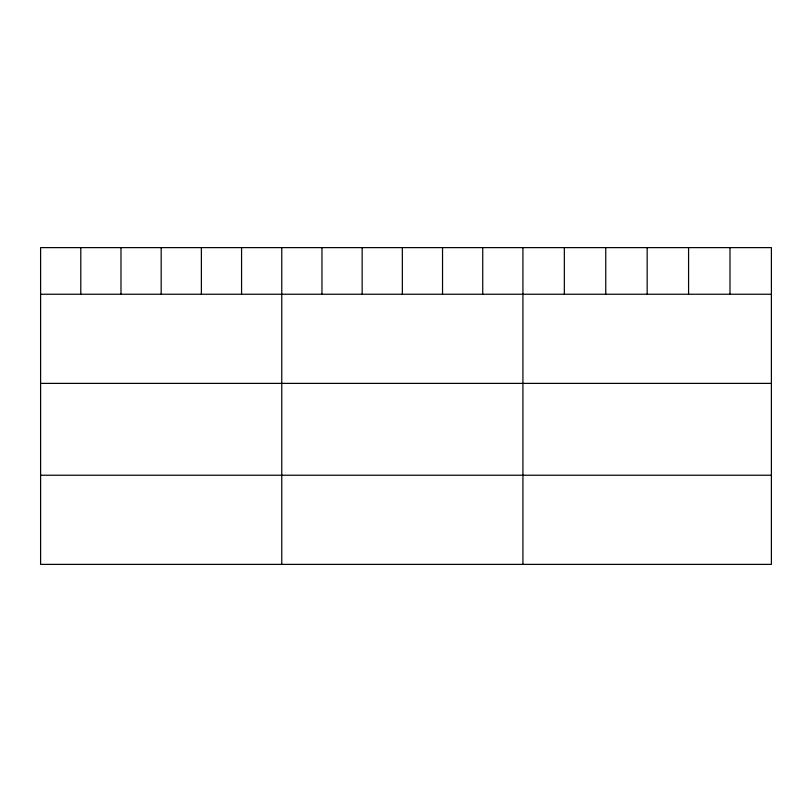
<?xml version="1.0" encoding="UTF-8"?>
<svg xmlns="http://www.w3.org/2000/svg" width="812" height="812" viewBox="0 0 812 812"><rect width="100%" height="100%" fill="white"/><g stroke="black" fill="none" stroke-linecap="round" stroke-linejoin="round"><path stroke-width="1.22" d="M771.4 294.238L771.4 564.381L40.6 564.381L40.6 247.619L771.4 247.619L771.4 294.238L40.6 294.238M40.6 383.386L771.4 383.386M40.6 475.233L771.4 475.233M729.988 247.619L729.988 294.238M688.576 247.619L688.576 294.238M647.164 247.619L647.164 294.238M605.752 247.619L605.752 294.238M564.34 247.619L564.34 294.238M522.928 247.619L522.928 564.381M482.734 247.619L482.734 294.238M442.54 247.619L442.54 294.238M402.346 247.619L402.346 294.238M362.152 247.619L362.152 294.238M321.958 247.619L321.958 294.238M281.764 247.619L281.764 564.381M241.57 247.619L241.57 294.238M201.376 247.619L201.376 294.238M161.182 247.619L161.182 294.238M120.988 247.619L120.988 294.238M80.794 247.619L80.794 294.238"/></g></svg>
